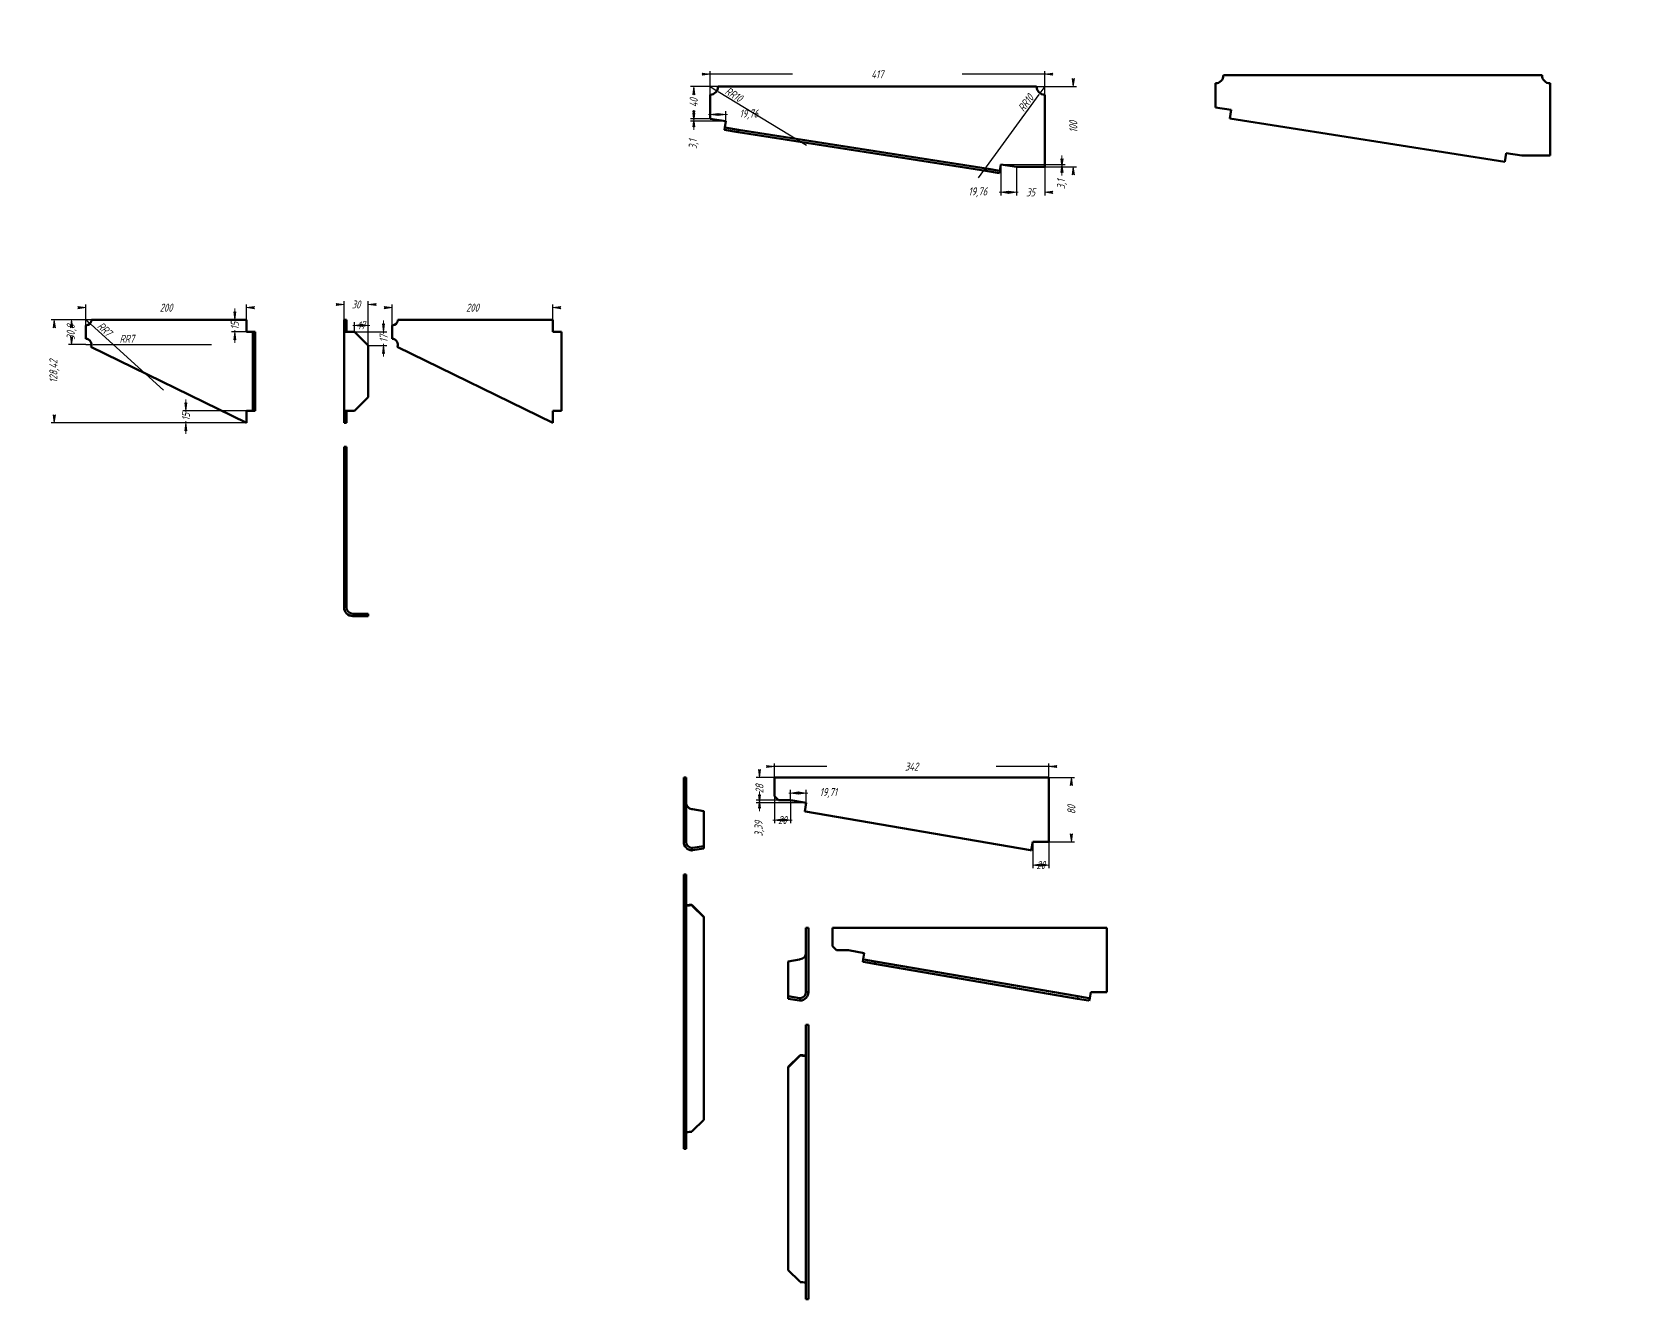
# Model space of a CAD drawing. Header units: millimetres. Extents: x 0 to 3780, y -362 to 428.
# Drawn here: x 2787 to 3780, y -362 to 428 of the extents above; entities that cross this region are included whole.
import ezdxf

# ---------------------------------------------------------------- set-up
doc = ezdxf.new("R2010")
doc.units = ezdxf.units.MM
doc.linetypes.add('K5LT_BASIC', pattern=[0])
doc.linetypes.add('K5LT_THIN', pattern=[0])
doc.layers.add('Системный слой', color=7, linetype='Continuous')
doc.layers.add('Системный слой (1)', color=7, linetype='Continuous', true_color=0x909090)
doc.styles.add('KDIMTEXTSTYLE', font='GOST_AU.SHX', dxfattribs={"width": 0.96, "oblique": 15, "height": 5})
doc.dimstyles.new('KDIMSTYLE (0.50)', dxfattribs={"dimtxt": 5, "dimasz": 1, "dimexe": 2, "dimexo": 0, "dimgap": 1, "dimtad": 1, "dimlfac": 2, "dimtxsty": 'KDIMTEXTSTYLE', "dimsah": 1, "dimcen": 0, "dimdle": 1, "dimadec": 0, "dimazin": 0, "dimtfac": 0.667, "dimtmove": 0, "dimatfit": 3, "dimfxl": 1, "dimtvp": 1, "dimtolj": 1, "dimtzin": 0, "dimarcsym": 0})

# ---------------------------------------------------------------- blocks, each defined once
blk = doc.blocks.new('KDIMARROW_01')
at = {"layer": 'Системный слой'}
blk.add_hatch(color=0, dxfattribs=at).paths.add_polyline_path([(-5, -0.6582624912261956), (0, 0), (-5, 0.658262491226197), (-4.5, 5.51091059616309e-16)])
at = {"layer": 'Системный слой', "color": 0, "linetype": 'K5LT_THIN', "lineweight": 18}
for p, q in [((-4.5, 5.51091059616309e-16), (-5, 0.658262491226197)), ((-5, 0.658262491226197), (0, 0)), ((0, 0), (-5, -0.6582624912261956)), ((-5, -0.6582624912261956), (-4.5, 5.51091059616309e-16))]:
    blk.add_line(p, q, dxfattribs=at)
at = {"layer": 'Системный слой (1)', "color": 0, "linetype": 'K5LT_THIN', "lineweight": 18}
blk.add_line((0, 0), (-1, 0), dxfattribs=at)
blk = doc.blocks.new('KDIMARROW_02')
at = {"layer": 'Системный слой'}
blk.add_hatch(color=0, dxfattribs=at).paths.add_polyline_path([(4.5, -5.51091059616309e-16), (5, 0.6582624912261956), (0, 0), (5, -0.658262491226197)])
at = {"layer": 'Системный слой', "color": 0, "linetype": 'K5LT_THIN', "lineweight": 18}
for p, q in [((5, 0.6582624912261956), (0, 0)), ((0, 0), (5, -0.658262491226197)), ((0, 0), (7, -8.572527594031472e-16)), ((4.5, -5.51091059616309e-16), (5, 0.6582624912261956)), ((5, -0.658262491226197), (4.5, -5.51091059616309e-16))]:
    blk.add_line(p, q, dxfattribs=at)
at = {"layer": 'Системный слой (1)', "color": 0, "linetype": 'K5LT_THIN', "lineweight": 18}
blk.add_line((0, 0), (-1, 0), dxfattribs=at)
blk = doc.blocks.new('U0')
at = {"layer": 'Системный слой (1)', "color": 5, "linetype": 'K5LT_BASIC', "lineweight": 60, "true_color": 0x0000ff}
for p, q in [((3194.886578121361, -116.3436202415578), (3196.897957683597, -116.1140343123343)), ((3196.897957683597, -116.1140343123343), (3198.386578121361, -116.0547583310577))]:
    blk.add_line(p, q, dxfattribs=at)
blk = doc.blocks.new('U1')
at = {"layer": 'Системный слой (1)', "color": 5, "linetype": 'K5LT_BASIC', "lineweight": 60, "true_color": 0x0000ff}
for p, q in [((3267.552687425311, -209.7782879059891), (3266.064066987548, -209.7190119247125)), ((3269.564066987548, -210.0078738352126), (3267.552687425311, -209.7782879059891))]:
    blk.add_line(p, q, dxfattribs=at)

msp = doc.modelspace()

# ---------------------------------------------------------------- linework, layer by layer
at = {"layer": 'Системный слой (1)', "color": 5, "linetype": 'K5LT_BASIC', "lineweight": 60, "true_color": 0x0000ff}
for p, q in [((3529.714376792976, 400.9588962203744), (3728.214376792976, 400.9588962203744)), ((3209.810339482907, 373.8746991192834), (3209.810339482907, 388.8746991192834)), ((3214.810339482907, 393.8746991192834), (3413.310339482907, 393.8746991192834)), ((3418.310339482907, 388.8746991192834), (3418.310339482907, 343.8746991192834)), ((3524.714376792976, 380.9588962203744), (3524.714376792976, 395.9588962203744)), ((3733.214376792976, 395.9588962203744), (3733.214376792976, 350.9588962203744)), ((3534.593261332991, 379.4072389627806), (3524.714376792976, 380.9588962203744)), ((3534.593261332991, 379.4072389627806), (3533.739849841315, 373.9738524657731)), ((3219.689224022922, 372.3230418616896), (3209.810339482907, 373.8746991192834)), ((3218.835812531247, 366.8896553646821), (3219.068561119886, 368.3714880456845)), ((3219.689224022922, 372.3230418616896), (3219.068561119886, 368.3714880456845)), ((3227.465612978897, 367.0525793767296), (3219.068561119886, 368.3714880456845)), ((3533.739849841315, 373.9738524657731), (3704.982080761285, 347.0771669809611)), ((3227.232864390257, 365.5707466957271), (3218.835812531247, 366.8896553646821)), ((3227.232864390257, 365.5707466957271), (3227.465612978897, 367.0525793767296)), ((3381.680991592202, 341.311878548825), (3227.232864390257, 365.5707466957271)), ((3381.913740180842, 342.7937112298276), (3227.465612978897, 367.0525793767296)), ((3704.982080761285, 347.0771669809611), (3705.83549225296, 352.5105534779685)), ((3715.714376792976, 350.9588962203744), (3705.83549225296, 352.5105534779685)), ((3733.214376792976, 350.9588962203744), (3715.714376792976, 350.9588962203744)), ((3381.680991592202, 341.311878548825), (3381.913740180842, 342.7937112298276)), ((3390.078043451216, 339.9929698798701), (3381.680991592202, 341.311878548825)), ((3390.310792039852, 341.4748025608725), (3381.913740180842, 342.7937112298276)), ((3390.078043451216, 339.9929698798701), (3390.310792039852, 341.4748025608725)), ((3390.310792039852, 341.4748025608725), (3390.931454942891, 345.4263563768775)), ((3400.810339482907, 343.8746991192834), (3390.931454942891, 345.4263563768775)), ((3418.310339482907, 343.8746991192834), (3400.810339482907, 343.8746991192834)), ((2824.378294426113, 248.6222082880179), (2920.878294426113, 248.6222082880179)), ((2920.878294426113, 248.6222082880179), (2920.878294426113, 241.1222082880178)), ((2983.260269673521, 248.6222082880179), (2981.760269673521, 248.6222082880184)), ((2981.760269673521, 248.6222082880184), (2981.760269673521, 241.1222082880184)), ((2983.260269673521, 248.6222082880179), (2983.260269673521, 241.1222082880179)), ((3015.260269673521, 248.6222082880184), (3111.760269673521, 248.6222082880184)), ((3111.760269673521, 248.6222082880184), (3111.760269673521, 241.1222082880184)), ((2820.878294426113, 236.7216821547859), (2820.878294426113, 245.1222082880178)), ((2924.878294426113, 241.1222082880183), (2920.878294426113, 241.1222082880178)), ((2926.378294426112, 241.1222082880183), (2924.878294426113, 241.1222082880183)), ((2924.878294426113, 241.1222082880183), (2924.878294426113, 232.6222082880183)), ((2926.378294426112, 241.1222082880183), (2926.378294426112, 232.6222082880183)), ((2981.760269673521, 191.9124576996194), (2981.760269673521, 241.1222082880184)), ((2987.260269673521, 241.1222082880184), (2981.760269673521, 241.1222082880184)), ((2987.260269673521, 241.1222082880184), (2988.260269673521, 241.1222082880184)), ((2988.260269673521, 241.1222082880184), (2996.760269673521, 232.6222082880184)), ((3011.760269673521, 236.7216821547859), (3011.760269673521, 245.1222082880184)), ((3117.260269673521, 241.1222082880184), (3111.760269673521, 241.1222082880184)), ((3117.260269673521, 191.9124576996194), (3117.260269673521, 241.1222082880184)), ((2920.878294426113, 184.4124576996193), (2824.023627741587, 231.6864693569729)), ((2926.378294426112, 232.6222082880183), (2924.878294426113, 232.6222082880183)), ((2924.878294426113, 232.6222082880183), (2924.878294426113, 200.4124576996193)), ((2926.378294426112, 232.6222082880183), (2926.378294426112, 200.4124576996193)), ((2996.760269673521, 232.6222082880184), (2996.760269673521, 200.4124576996194)), ((3111.760269673521, 184.4124576996194), (3014.905602988996, 231.6864693569729)), ((2926.378294426112, 200.4124576996193), (2924.878294426113, 200.4124576996193)), ((2924.878294426113, 200.4124576996193), (2924.878294426113, 191.9124576996193)), ((2926.378294426112, 200.4124576996193), (2926.378294426112, 191.9124576996193)), ((2996.760269673521, 200.4124576996194), (2988.260269673521, 191.9124576996194)), ((2920.878294426113, 191.9124576996193), (2924.878294426113, 191.9124576996193)), ((2920.878294426113, 191.9124576996193), (2920.878294426113, 184.4124576996193)), ((2926.378294426112, 191.9124576996193), (2924.878294426113, 191.9124576996193)), ((2981.760269673521, 191.9124576996194), (2987.260269673521, 191.9124576996194)), ((2981.760269673521, 191.9124576996194), (2981.760269673521, 184.4124576996194)), ((2983.260269673521, 191.9124576996194), (2983.260269673521, 184.4124576996194)), ((2988.260269673521, 191.9124576996194), (2987.260269673521, 191.9124576996194)), ((3111.760269673521, 191.9124576996194), (3117.260269673521, 191.9124576996194)), ((3111.760269673521, 191.9124576996194), (3111.760269673521, 184.4124576996194)), ((2983.260269673521, 184.4124576996194), (2981.760269673521, 184.4124576996194)), ((2983.260269673521, 169.4124576996192), (2981.760269673521, 169.4124576996192)), ((2981.760269673521, 169.4124576996192), (2981.760269673521, 165.9124576996192)), ((2983.260269673521, 169.4124576996192), (2983.260269673521, 165.9124576996192)), ((2983.260269673521, 165.9124576996192), (2981.760269673521, 165.9124576996192)), ((2981.760269673521, 165.9124576996192), (2981.760269673521, 69.41245769961915)), ((2983.260269673521, 165.9124576996192), (2983.260269673521, 69.41245769961915)), ((2983.260269673521, 69.41245769961915), (2981.760269673521, 69.41245769961915)), ((2987.260269673521, 65.41245769961915), (2988.260269673521, 65.41245769961915)), ((2987.260269673521, 63.91245769961961), (2988.260269673521, 63.91245769961961)), ((2988.260269673521, 63.91245769961961), (2988.260269673521, 65.41245769961915)), ((2988.260269673521, 65.41245769961915), (2996.760269673521, 65.41245769961915)), ((2988.260269673521, 63.91245769961961), (2996.760269673521, 63.91245769961961)), ((2996.760269673521, 63.91245769961961), (2996.760269673521, 65.41245769961915)), ((3193.386578121361, -36.73140840678917), (3193.386578121361, -76.73140840678917)), ((3194.886578121361, -36.73140840678917), (3193.386578121361, -36.73140840678917)), ((3194.886578121361, -36.73140840678917), (3194.886578121361, -76.73140840678917)), ((3249.886578121361, -36.73140840678917), (3420.886578121361, -36.73140840678917)), ((3249.886578121361, -48.23140840678917), (3249.886578121361, -36.73140840678917)), ((3420.886578121361, -36.73140840678917), (3420.886578121361, -76.73140840678917)), ((3252.386578121361, -50.73140840678917), (3249.886578121361, -48.23140840678917)), ((3205.886578121361, -57.64294577016398), (3198.886578121361, -56.4551272620235)), ((3205.886578121361, -79.40073681252301), (3205.886578121361, -57.64294577016398)), ((3259.886578121361, -50.73140840678917), (3252.386578121361, -50.73140840678917)), ((3269.741555853734, -52.42829198984498), (3259.886578121361, -50.73140840678917)), ((3269.741555853734, -52.42829198984498), (3268.812134437816, -57.82608559765299)), ((3269.301018769653, -57.93337392187948), (3409.460543264046, -82.06680198051953)), ((3194.886578121361, -76.73140840678917), (3193.386578121361, -76.73140840678917)), ((3198.886578121361, -80.58855532066349), (3205.886578121361, -79.40073681252301)), ((3205.886578121361, -80.87898347237905), (3205.886578121361, -79.40073681252301)), ((3409.957156705445, -82.129202014599), (3410.886578121361, -76.73140840678917)), ((3420.886578121361, -76.73140840678917), (3410.886578121361, -76.73140840678917)), ((3198.386578121361, -82.129202014599), (3198.386578121361, -80.64248144525794)), ((3198.886578121361, -82.06680198051953), (3205.886578121361, -80.87898347237905)), ((3194.886578121361, -97.12920201460156), (3193.386578121361, -97.12920201460156)), ((3193.386578121361, -97.12920201460156), (3193.386578121361, -268.1292020146016)), ((3194.886578121361, -97.12920201460156), (3194.886578121361, -268.1292020146016)), ((3198.386578121361, -116.0547583310563), (3198.386578121361, -116.3107499522666)), ((3205.886578121361, -123.4421270755538), (3198.886578121361, -116.5436426628939)), ((3205.886578121361, -123.6966596130137), (3198.886578121361, -116.7981752003539)), ((3205.886578121361, -123.4421270755538), (3205.886578121361, -123.6966596130137)), ((3205.886578121361, -250.0592152820836), (3205.886578121361, -123.6966596130137)), ((3269.564066987548, -130.3956620004466), (3271.064066987548, -130.3956620004466)), ((3269.564066987548, -130.3956620004466), (3269.564066987548, -170.3956620004466)), ((3271.064066987548, -130.3956620004466), (3271.064066987548, -170.3956620004466)), ((3286.064066987548, -141.8956620004466), (3286.064066987548, -130.3956620004466)), ((3286.064066987548, -130.3956620004466), (3457.064066987548, -130.3956620004466)), ((3457.064066987548, -130.3956620004466), (3457.064066987548, -170.3956620004466)), ((3288.564066987548, -144.3956620004466), (3286.064066987548, -141.8956620004466)), ((3296.064066987548, -144.3956620004466), (3288.564066987548, -144.3956620004466)), ((3305.919044719921, -146.0925455835024), (3296.064066987548, -144.3956620004466)), ((3305.919044719921, -146.0925455835024), (3305.245614925213, -150.00361862197)), ((3258.564066987548, -151.3071993638214), (3265.564066987548, -150.119380855681)), ((3258.564066987548, -173.0649904061805), (3258.564066987548, -151.3071993638214)), ((3304.989623304003, -151.4903391913105), (3305.245614925213, -150.00361862197)), ((3312.376992048501, -152.785446023677), (3305.478507635841, -151.5976275155369)), ((3312.631524585961, -151.3071993638214), (3305.733040173301, -150.119380855681)), ((3312.376992048501, -152.785446023677), (3312.631524585961, -151.3071993638214)), ((3438.739547717573, -174.5432370660365), (3312.376992048501, -152.785446023677)), ((3438.99408025503, -173.0649904061805), (3312.631524585961, -151.3071993638214)), ((3258.564066987548, -174.5432370660365), (3258.564066987548, -173.0649904061805)), ((3265.564066987548, -174.252808914321), (3258.564066987548, -173.0649904061805)), ((3265.564066987548, -175.731055574177), (3258.564066987548, -174.5432370660365)), ((3266.064066987548, -175.7934556082565), (3266.064066987548, -174.3067350389154)), ((3269.564066987548, -170.3956620004466), (3271.064066987548, -170.3956620004466)), ((3438.739547717573, -174.5432370660365), (3438.99408025503, -173.0649904061805)), ((3445.638032130233, -175.731055574177), (3438.739547717573, -174.5432370660365)), ((3445.892564667691, -174.252808914321), (3438.99408025503, -173.0649904061805)), ((3446.134645571633, -175.7934556082565), (3446.390637192843, -174.3067350389154)), ((3446.390637192843, -174.3067350389154), (3447.064066987548, -170.3956620004466)), ((3457.064066987548, -170.3956620004466), (3447.064066987548, -170.3956620004466)), ((3269.564066987548, -190.7934556082564), (3271.064066987548, -190.7934556082564)), ((3269.564066987548, -190.7934556082564), (3269.564066987548, -361.7934556082564)), ((3271.064066987548, -190.7934556082564), (3271.064066987548, -361.7934556082564)), ((3258.564066987548, -217.1063806692086), (3265.564066987548, -210.2078962565488)), ((3258.564066987548, -217.3609132066686), (3265.564066987548, -210.4624287940087)), ((3258.564066987548, -217.1063806692086), (3258.564066987548, -217.3609132066686)), ((3258.564066987548, -343.7234688757385), (3258.564066987548, -217.3609132066686)), ((3266.064066987548, -209.7190119247111), (3266.064066987548, -209.9750035459215)), ((3198.886578121361, -256.9576996947437), (3205.886578121361, -250.0592152820836)), ((3194.886578121361, -268.1292020146016), (3193.386578121361, -268.1292020146016)), ((3265.564066987548, -350.6219532883986), (3258.564066987548, -343.7234688757385)), ((3269.564066987548, -361.7934556082564), (3271.064066987548, -361.7934556082564))]:
    msp.add_line(p, q, dxfattribs=at)
for centre, radius, start, end in [((3524.714376792976, 400.9588962203744), 5.000000000000001, 270, 0), ((3733.214376792976, 400.9588962203744), 5.000000000000001, 180, 270), ((3209.810339482907, 393.8746991192834), 5.000000000000001, 270, 0), ((3418.310339482907, 393.8746991192834), 5.000000000000001, 180, 270), ((2820.878294426113, 248.6222082880179), 3.499999999999923, 270, 0), ((3011.760269673521, 248.6222082880184), 3.499999999999923, 270, 0), ((2820.878294426113, 233.2216821547859), 3.500000000000093, 333.9833555768281, 89.99999999999838), ((3011.760269673521, 233.2216821547859), 3.500000000000093, 333.9833555768281, 89.99999999999838), ((2987.260269673521, 69.41245769961915), 5.500000000000002, 180, 270), ((2987.260269673521, 69.41245769961915), 4.000000000000001, 180, 270), ((3270.234304740336, -52.51313616907481), 5.500000000000052, 255.0143913790065, 260.2302999494621), ((3410.393829234727, -76.64656422771498), 5.500000000000056, 260.2302999494626, 265.4462085199231), ((3306.411793606524, -146.1773897627323), 5.500000000000052, 255.0143913790065, 260.2302999494619), ((3306.411793606524, -146.1773897627323), 4.000000000000037, 253.0495441680002, 260.2302999494683), ((3446.571318100915, -170.3108178213724), 5.500000000000056, 260.2302999494626, 265.4462085199231), ((3446.571318100915, -170.3108178213724), 4.000000000000041, 260.2302999494536, 267.4110557309194)]:
    msp.add_arc(centre, radius, start, end, dxfattribs=at)
for centre, major_axis, ratio, start_param, end_param in [((3198.886578121361, -52.42829198992195), (-4.000000000000002, 7.73412902893672e-11), 0.9854977732372048, 0, 1.445468495646453), ((3198.886578121361, -52.51313616907481), (3.059004227922238, -3.05900422792225), 0.8425302057931456, 5.287202596206891, 5.412530427375127), ((3198.886578121361, -76.73140840686568), (5.500000000000004, -6.232092787412782e-15), 0.9854977732371988, 3.141592653575683, 4.621354202347296), ((3198.886578121361, -76.73140840686568), (4.000000000000004, -8.085144796918893e-15), 0.9854977732371987, 3.141592653570372, 4.587061149216654), ((3198.886578121361, -76.64656422771498), (-3.059004227922242, -3.059004227922247), 0.8425302057931454, 0.7453270486365193, 0.8706548798047153), ((3198.886578121361, -76.64656422771498), (-4.206130813393077, -4.206130813393095), 0.8425302057931455, 0.7796201017670317, 0.8706548798045572), ((3198.886578121361, -116.9841797469585), (-4.000000000000002, 4.898587196589415e-16), 0.1696883583057809, 4.837716811552753, 6.283185307179586), ((3198.886578121361, -117.4769286335768), (5.480023158729599, -5.480023158729709), 0.0854638874910945, -4.62713226397757, -4.536097485940131), ((3198.886578121361, -117.4769286335768), (3.985471388166984, -3.985471388167056), 0.08546388749109453, -4.627132263977678, -4.501804432809442), ((3265.564066987548, -146.0925455835794), (4.000000000000002, 7.734160798938739e-11), 0.9854977732372048, 4.837716811533133, 6.283185307179586), ((3265.564066987548, -146.1773897627323), (-3.059004227922237, -3.05900422792225), 0.8425302057931456, 0.8706548798044595, 0.9959827109726955), ((3265.564066987548, -170.3108178213724), (3.059004227922238, -3.05900422792225), 0.8425302057931454, 5.412530427374871, 5.537858258543067), ((3265.564066987548, -170.3108178213724), (4.206130813393078, -4.206130813393094), 0.8425302057931455, 5.412530427375029, 5.503565205412555), ((3265.564066987548, -170.3956620005231), (5.500000000000004, 3.537869829288603e-15), 0.9854977732371988, 4.803423758422083, 6.283185307179586), ((3265.564066987548, -170.3956620005231), (4.000000000000004, 6.125709918283125e-15), 0.9854977732371987, 4.837716811552725, 6.283185307179586), ((3265.564066987548, -211.1411822272316), (-5.480023158729606, -5.480023158729701), 0.0854638874910945, 4.536097485940131, 4.62713226397757), ((3265.564066987548, -211.1411822272316), (-3.985471388166987, -3.985471388167053), 0.08546388749109453, 4.501804432809442, 4.627132263977678), ((3265.564066987548, -210.6484333406133), (4.000000000000002, 0), 0.1696883583057809, 0, 1.445468495626833), ((3198.886578121361, -258.1292020145881), (-4.000000000000003, 4.898587196589416e-16), 0.1696883583058144, 4.837716811552727, 6.283185307179586), ((3198.886578121361, -257.6364531279683), (-3.985471388166983, -3.985471388167063), 0.08546388749109438, 4.627132263977423, 4.752460095145619), ((3265.564066987548, -351.3007067216231), (3.985471388166983, -3.985471388167063), 0.08546388749109438, 1.530725212033967, 1.656053043202163), ((3265.564066987548, -351.793455608243), (-4.000000000000003, 4.898587196589416e-16), 0.1696883583058144, 3.14159265357037, 4.587061149216653)]:
    msp.add_ellipse(centre, major_axis=major_axis, ratio=ratio, start_param=start_param, end_param=end_param, dxfattribs=at)

# ---------------------------------------------------------------- block references
at = {"layer": 'Системный слой (1)'}
for name in ['U0', 'U1']:
    msp.add_blockref(name, (0, 0), dxfattribs=at)

# ---------------------------------------------------------------- dimensions: what is measured, and where the dimension line sits
at = {"layer": 'Системный слой (1)', "color": 7}
for base, p1, p2, location, override in [((3209.810339482907, 401.6112221636425), (3418.310339482907, 388.8746991192834), (3209.810339482907, 388.8746991192834), (3314.060339482907, 401.6112221636425), {"dimexo": 0, "dimpost": '\\H5.0;\\W0.965;\\Q15;<>', "dimblk1": 'KDIMARROW_01', "dimblk2": 'KDIMARROW_01', "dimse1": 0, "dimse2": 0, "dimclrt": 7, "dimtolj": 1}), ((3209.810339482907, 376.5566713355357), (3219.689224022922, 372.3230418616896), (3209.810339482907, 373.8746991192834), (3233.987454413537, 376.5566713355357), {"dimexo": 0, "dimpost": '\\H5.0;\\W0.965;\\Q15;<>', "dimblk1": 'KDIMARROW_02', "dimblk2": 'KDIMARROW_02', "dimse1": 0, "dimse2": 0, "dimclrt": 7, "dimtolj": 1}), ((3390.931454942891, 328.0186323872794), (3400.810339482907, 343.8746991192834), (3390.931454942891, 345.4263563768775), (3376.633224552276, 328.0186323872794), {"dimexo": 0, "dimpost": '\\H5.0;\\W0.965;\\Q15;<>', "dimblk1": 'KDIMARROW_02', "dimblk2": 'KDIMARROW_02', "dimse1": 0, "dimse2": 0, "dimclrt": 7, "dimtolj": 1}), ((3400.810339482907, 328.0186323872794), (3418.310339482907, 343.8746991192834), (3400.810339482907, 343.8746991192834), (3409.560339482907, 328.0186323872794), {"dimexo": 0, "dimpost": '\\H5.0;\\W0.965;\\Q15;<>', "dimblk1": 'KDIMARROW_01', "dimblk2": 'KDIMARROW_01', "dimse1": 0, "dimse2": 0, "dimclrt": 7, "dimtolj": 1}), ((2820.878294426113, 256.1348987460913), (2920.878294426113, 248.6222082880179), (2820.878294426113, 245.1222082880178), (2870.878294426113, 256.1348987460913), {"dimexo": 0, "dimpost": '\\H5.0;\\W0.965;\\Q15;<>', "dimblk1": 'KDIMARROW_01', "dimblk2": 'KDIMARROW_01', "dimse1": 0, "dimse2": 0, "dimclrt": 7, "dimtolj": 1}), ((2981.760269673521, 258.1348987460913), (2996.760269673521, 232.6222082880184), (2981.760269673521, 241.1222082880184), (2989.260269673521, 258.1348987460913), {"dimexo": 0, "dimpost": '\\H5.0;\\W0.965;\\Q15;<>', "dimblk1": 'KDIMARROW_01', "dimblk2": 'KDIMARROW_01', "dimse1": 0, "dimse2": 0, "dimclrt": 7, "dimtolj": 1}), ((3011.760269673521, 256.1348987460913), (3111.760269673521, 248.6222082880184), (3011.760269673521, 245.1222082880184), (3061.760269673521, 256.1348987460913), {"dimexo": 0, "dimpost": '\\H5.0;\\W0.965;\\Q15;<>', "dimblk1": 'KDIMARROW_01', "dimblk2": 'KDIMARROW_01', "dimse1": 0, "dimse2": 0, "dimclrt": 7, "dimtolj": 1}), ((2988.260269673521, 245.1222082880184), (2996.760269673521, 232.6222082880184), (2988.260269673521, 241.1222082880184), (2992.510269673521, 245.1222082880184), {"dimexo": 0, "dimpost": '\\H5.0;\\W0.965;\\Q15;<>', "dimblk1": 'KDIMARROW_02', "dimblk2": 'KDIMARROW_02', "dimse1": 0, "dimse2": 0, "dimclrt": 7, "dimtolj": 1}), ((3249.886578121361, -29.88256030717162), (3420.886578121361, -36.73140840678917), (3249.886578121361, -36.73140840678917), (3335.386578121361, -29.88256030717162), {"dimexo": 0, "dimpost": '\\H5.0;\\W0.965;\\Q15;<>', "dimblk1": 'KDIMARROW_01', "dimblk2": 'KDIMARROW_01', "dimse1": 0, "dimse2": 0, "dimclrt": 7, "dimtolj": 1}), ((3259.886578121361, -46.35833995724113), (3269.741555853734, -52.42829198984498), (3259.886578121361, -50.73140840678917), (3283.498427550833, -46.35833995724113), {"dimexo": 0, "dimpost": '\\H5.0;\\W0.965;\\Q15;<>', "dimblk1": 'KDIMARROW_02', "dimblk2": 'KDIMARROW_02', "dimse1": 0, "dimse2": 0, "dimclrt": 7, "dimtolj": 1}), ((3249.886578121361, -63.18765718328677), (3259.886578121361, -50.73140840678917), (3249.886578121361, -48.23140840678917), (3254.886578121361, -63.18765718328677), {"dimexo": 0, "dimpost": '\\H5.0;\\W0.965;\\Q15;<>', "dimblk1": 'KDIMARROW_02', "dimblk2": 'KDIMARROW_02', "dimse1": 0, "dimse2": 0, "dimclrt": 7, "dimtolj": 1}), ((3420.886578121361, -91.21932762364895), (3410.886578121361, -76.73140840678917), (3420.886578121361, -76.73140840678917), (3415.886578121361, -91.21932762364895), {"dimexo": 0, "dimpost": '\\H5.0;\\W0.965;\\Q15;<>', "dimblk1": 'KDIMARROW_01', "dimblk2": 'KDIMARROW_01', "dimse1": 0, "dimse2": 0, "dimclrt": 7, "dimtolj": 1})]:
    msp.add_linear_dim(base=base, p1=p1, p2=p2, location=location, dimstyle='KDIMSTYLE (0.50)', override=override, dxfattribs=at).render()
for base, p1, p2, location, override in [((3199.636578121361, 393.8746991192834), (3209.810339482907, 373.8746991192834), (3214.810339482907, 393.8746991192834), (3199.636578121361, 383.8746991192834), {"dimexo": 0, "dimpost": '\\H5.0;\\W0.965;\\Q15;<>', "dimblk1": 'KDIMARROW_01', "dimblk2": 'KDIMARROW_01', "dimse1": 0, "dimse2": 0, "dimclrt": 7, "dimtolj": 1}), ((3436.148190497048, 343.8746991192834), (3413.310339482907, 393.8746991192834), (3418.310339482907, 343.8746991192834), (3436.148190497048, 368.8746991192834), {"dimexo": 0, "dimpost": '\\H5.0;\\W0.965;\\Q15;<>', "dimblk1": 'KDIMARROW_01', "dimblk2": 'KDIMARROW_01', "dimse1": 0, "dimse2": 0, "dimclrt": 7, "dimtolj": 1}), ((3199.636578121361, 373.8746991192834), (3219.689224022922, 372.3230418616896), (3209.810339482907, 373.8746991192834), (3199.636578121361, 357.9881367718713), {"dimexo": 0, "dimpost": '\\H5.0;\\W0.965;\\Q15;<>', "dimblk1": 'KDIMARROW_02', "dimblk2": 'KDIMARROW_02', "dimse1": 0, "dimse2": 0, "dimclrt": 7, "dimtolj": 1}), ((3429.105325415824, 345.4263563768775), (3400.810339482907, 343.8746991192834), (3390.931454942891, 345.4263563768775), (3429.105325415824, 332.9918004024181), {"dimexo": 0, "dimpost": '\\H5.0;\\W0.965;\\Q15;<>', "dimblk1": 'KDIMARROW_02', "dimblk2": 'KDIMARROW_02', "dimse1": 0, "dimse2": 0, "dimclrt": 7, "dimtolj": 1}), ((2801.222161708119, 248.6222082880179), (2920.878294426113, 184.4124576996193), (2920.878294426113, 248.6222082880179), (2801.222161708119, 216.5173329938186), {"dimexo": 0, "dimpost": '\\H5.0;\\W0.965;\\Q15;<>', "dimblk1": 'KDIMARROW_01', "dimblk2": 'KDIMARROW_01', "dimse1": 0, "dimse2": 0, "dimclrt": 7, "dimtolj": 1}), ((2812.031729238366, 248.6222082880179), (2820.878294426113, 233.2216821547859), (2824.378294426113, 248.6222082880179), (2812.031729238366, 240.9219452214019), {"dimexo": 0, "dimpost": '\\H5.0;\\W0.965;\\Q15;<>', "dimblk1": 'KDIMARROW_01', "dimblk2": 'KDIMARROW_01', "dimse1": 0, "dimse2": 0, "dimclrt": 7, "dimtolj": 1}), ((2913.682972482774, 248.6222082880179), (2920.878294426113, 241.1222082880178), (2920.878294426113, 248.6222082880179), (2913.682972482774, 244.8722082880179), {"dimexo": 0, "dimpost": '\\H5.0;\\W0.965;\\Q15;<>', "dimblk1": 'KDIMARROW_02', "dimblk2": 'KDIMARROW_02', "dimse1": 0, "dimse2": 0, "dimclrt": 7, "dimtolj": 1}), ((3006.40143288943, 241.1222082880184), (2996.760269673521, 232.6222082880184), (2988.260269673521, 241.1222082880184), (3006.40143288943, 236.8722082880184), {"dimexo": 0, "dimpost": '\\H5.0;\\W0.965;\\Q15;<>', "dimblk1": 'KDIMARROW_02', "dimblk2": 'KDIMARROW_02', "dimse1": 0, "dimse2": 0, "dimclrt": 7, "dimtolj": 1}), ((2883.205685108892, 191.9124576996193), (2920.878294426113, 184.4124576996193), (2920.878294426113, 191.9124576996193), (2883.205685108892, 188.1624576996193), {"dimexo": 0, "dimpost": '\\H5.0;\\W0.965;\\Q15;<>', "dimblk1": 'KDIMARROW_02', "dimblk2": 'KDIMARROW_02', "dimse1": 0, "dimse2": 0, "dimclrt": 7, "dimtolj": 1}), ((3240.602113446328, -50.73140840678917), (3249.886578121361, -36.73140840678917), (3252.386578121361, -50.73140840678917), (3240.602113446328, -43.73140840678917), {"dimexo": 0, "dimpost": '\\H5.0;\\W0.965;\\Q15;<>', "dimblk1": 'KDIMARROW_01', "dimblk2": 'KDIMARROW_01', "dimse1": 0, "dimse2": 0, "dimclrt": 7, "dimtolj": 1}), ((3434.941914709219, -36.73140840678917), (3420.886578121361, -76.73140840678917), (3420.886578121361, -36.73140840678917), (3434.941914709219, -56.73140840678917), {"dimexo": 0, "dimpost": '\\H5.0;\\W0.965;\\Q15;<>', "dimblk1": 'KDIMARROW_01', "dimblk2": 'KDIMARROW_01', "dimse1": 0, "dimse2": 0, "dimclrt": 7, "dimtolj": 1}), ((3240.602113446328, -50.73140840678917), (3269.741555853734, -52.42829198984498), (3259.886578121361, -50.73140840678917), (3240.602113446328, -68.53619985728966), {"dimexo": 0, "dimpost": '\\H5.0;\\W0.965;\\Q15;<>', "dimblk1": 'KDIMARROW_02', "dimblk2": 'KDIMARROW_02', "dimse1": 0, "dimse2": 0, "dimclrt": 7, "dimtolj": 1})]:
    msp.add_linear_dim(base=base, p1=p1, p2=p2, angle=90, location=location, dimstyle='KDIMSTYLE (0.50)', override=override, dxfattribs=at).render()
for center, radius, location, override in [((3209.810339482907, 393.8746991192834), 4.999999999999993, (3222.747010894824, 386.0030378319922), {"dimpost": '\\H5.0;\\W0.965;\\Q15;R<>', "dimblk2": 'KDIMARROW_01', "dimclrt": 7, "dimtolj": 1}), ((3418.310339482907, 393.8746991192834), 5.000000000000115, (3409.38771101264, 381.6392089442505), {"dimpost": '\\H5.0;\\W0.965;\\Q15;R<>', "dimblk2": 'KDIMARROW_01', "dimclrt": 7, "dimtolj": 1}), ((2820.878294426113, 248.6222082880179), 3.499999999999491, (2830.188136937832, 240.1540888766521), {"dimpost": '\\H5.0;\\W0.965;\\Q15;R<>', "dimblk2": 'KDIMARROW_02', "dimclrt": 7, "dimtolj": 1}), ((2820.878294426113, 233.2216821547859), 3.5, (2846.445052622023, 233.2216821547859), {"dimpost": '\\H5.0;\\W0.965;\\Q15;R<>', "dimblk2": 'KDIMARROW_02', "dimclrt": 7, "dimtolj": 1})]:
    msp.add_radius_dim(center=center, radius=radius, location=location, dimstyle='KDIMSTYLE (0.50)', override=override, dxfattribs=at).render()

doc.saveas('drawing.dxf')
